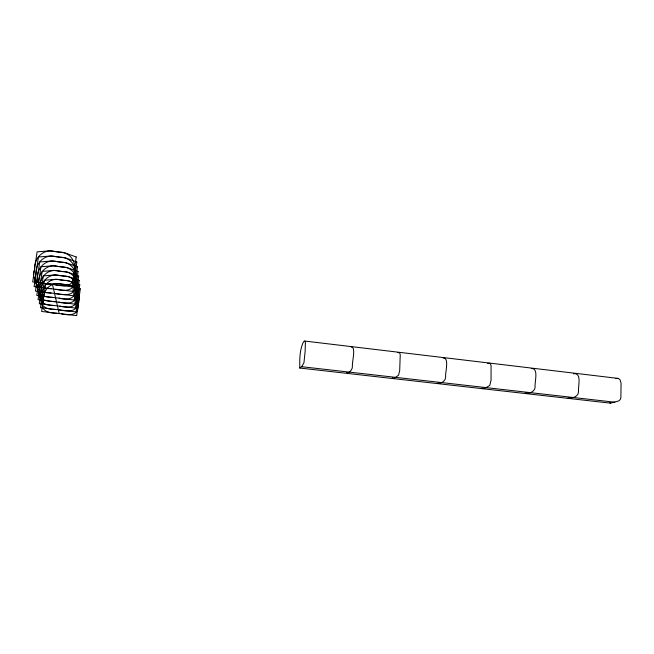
<?xml version="1.0" encoding="UTF-8"?>
<svg xmlns="http://www.w3.org/2000/svg" width="654" height="654" viewBox="0 0 654 654"><rect width="100%" height="100%" fill="white"/><g stroke="black" fill="none" stroke-linecap="round" stroke-linejoin="round"><path stroke-width="0.98" d="M301.993 366.232L303.979 362.61L305.165 350.953L305.377 342.279L304.838 341.077L303.914 341.462A45.633 7.161 -83.6 0 0 303.415 342.009C299.63 349.841 299.597 359.626 299.802 368.038L610.493 403.158L618.676 400.951L620.188 399.643L620.883 397.787L621.055 383.146L620.033 379.688L618.308 378.429L304.699 341.045M301.837 366.387L299.802 368.038M351.296 347.102C356.316 346.865 351.811 362.553 352.408 366.387C352.964 368.987 348.263 374.832 346.489 372.396M395.286 377.644L398.605 375.094L399.7 370.466L400.24 354.664L399.496 352.555L397.697 352.62M395.065 377.783L393.348 378.601L392.563 377.62M443.126 358.032C449.748 357.46 444.949 372.854 445.668 377.088C445.873 380.669 440.543 384.478 437.771 383.056M485.775 387.74L489.748 385.484L491.056 380.276L491.072 365.447L489.993 363.338L487.631 363.33M485.194 387.994L482.963 388.738L482.006 388.059M531.252 368.521C539.207 367.9 534.334 382.508 535.119 387.356C535.054 391.468 527.999 394.877 525.227 392.637M615.904 378.601L617.94 378.364M301.535 366.69L614.874 402.218M59.449 309.922C67.591 311.598 78.652 312.686 77.573 300.84C81.014 291.03 75.365 280.1 64.255 280.394A57.389 53.693 -3.7 0 0 60.716 279.945C49.949 276.944 41.513 286.035 42.093 296.515C38.3 306.366 46.818 309.546 55.034 309.399M61.394 313.814C69.299 315.669 79.142 315.653 78.137 304.723C81.521 295.068 75.97 284.294 65.024 284.588A56.473 52.884 -4 0 0 61.541 284.155C50.93 281.204 42.649 290.18 43.221 300.497C39.199 310.92 48.903 313.258 57.045 313.299M59.04 298.159C68.155 300.807 76.976 298.494 75.905 287.319C79.387 277.206 72.741 266.758 61.778 266.963A60.323 56.301 -2.6 0 0 58.067 266.48C46.786 263.292 37.883 272.767 38.488 283.779C34.18 294.889 44.578 297.366 53.244 297.456M58.803 302.164C67.068 304.118 77.434 304.167 76.379 292.69C79.951 282.569 74.09 271.304 62.629 271.582A59.31 55.402 -3 0 0 58.974 271.116C47.26 267.78 38.946 278.187 39.583 289.207C35.52 300.448 47.636 301.183 55.377 301.747M59.694 306.17C67.836 308.091 78.022 308.124 76.984 296.834C80.491 286.869 74.736 275.775 63.454 276.062A58.337 54.535 -3.3 0 0 59.857 275.604C48.927 272.538 40.344 281.751 40.932 292.403C37.074 302.418 45.739 305.639 54.086 305.5M54.568 293.45C63.332 295.036 76.305 297.357 75.112 283.999C78.807 273.527 72.733 261.911 60.896 262.18A61.37 57.225 -2.3 0 0 57.119 261.69C45.666 258.436 36.583 268.042 37.204 279.242C33.133 289.763 42.281 293.131 51.028 293.008M54.92 284.719C63.732 286.812 74.867 286.983 73.755 274.688C77.589 263.848 71.27 251.864 59.048 252.117A63.577 59.171 -1.6 0 0 55.132 251.602C43.303 248.218 33.861 258.101 34.498 269.693C29.945 281.383 40.94 283.975 50.031 284.106M55.942 289.305C64.607 291.357 75.537 291.496 74.45 279.422C78.21 268.769 72.014 256.973 59.988 257.235A62.457 58.181 -1.9 0 0 56.146 256.736C44.505 253.417 35.251 263.153 35.872 274.549C31.408 286.043 42.199 288.594 51.143 288.708M610.493 403.158L609.512 402.496M568.007 398.041C571.833 398.629 578.594 396.716 578.545 391.705C577.866 386.432 582.158 373.271 573.983 373.606A42.878 17.895 -84.5 0 0 573.411 373.81M52.475 284.408L59.22 313.56M80.295 288.831L76.665 315.629L41.643 311.468L45.51 284.498L56.718 283.484L69.855 285.128L80.295 288.831M76.845 261.992L72.815 291.39L34.114 286.599L38.422 256.997L50.816 255.967L65.318 257.856L76.845 261.992M77.466 266.84L73.51 295.772L35.471 291.104L39.706 261.968L51.879 260.938L66.136 262.785L77.466 266.84M78.071 271.533L74.18 300.014L36.796 295.445L40.94 266.775L52.909 265.753L66.929 267.551L78.071 271.533M78.652 276.07L74.834 304.11L38.063 299.655L42.142 271.426L53.914 270.404L67.697 272.162L78.652 276.07M79.216 280.46L75.463 308.075L39.297 303.718L43.303 275.923L54.879 274.901L68.441 276.626L79.216 280.46M79.763 284.711L76.077 311.909L40.491 307.658L44.423 280.28L55.811 279.266L69.16 280.942L79.763 284.711M76.199 256.973L72.095 286.861L32.7 281.939L37.098 251.847L49.704 250.817L64.468 252.755L76.199 256.973"/></g></svg>
